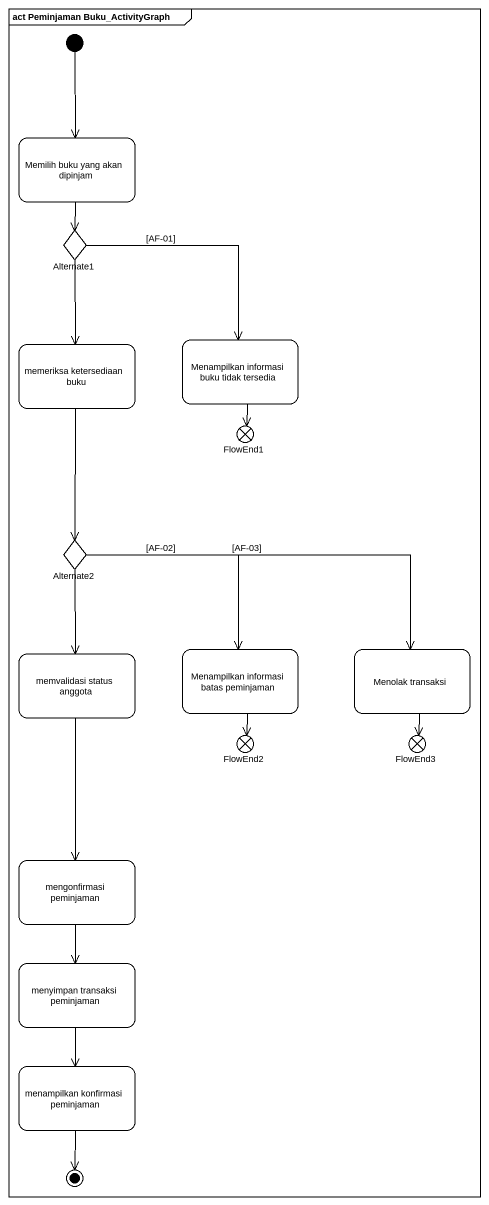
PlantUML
@startuml
mainframe act Peminjaman Buku_ActivityGraph
hide empty description
state "Memilih buku yang akan dipinjam" as Memilih_buku_yang_akan
state Alternate1 <<choice>>
state "memeriksa ketersediaan buku" as memeriksa_ketersediaan_buku
state "Menampilkan informasi buku tidak tersedia" as Menampilkan_informasi_buku
state FlowEnd1 <<end>>
state Alternate2 <<choice>>
state "memvalidasi status anggota" as memvalidasi_status_anggota
state "Menampilkan informasi batas peminjaman" as Menampilkan_informasi_batas
state "Menolak transaksi" as Menolak_transaksi
state FlowEnd2 <<end>>
state FlowEnd3 <<end>>
state "mengonfirmasi peminjaman" as mengonfirmasi_peminjaman
state "menyimpan transaksi peminjaman" as menyimpan_transaksi
state "menampilkan konfirmasi peminjaman" as menampilkan_konfirmasi
[*] --> Memilih_buku_yang_akan
Memilih_buku_yang_akan --> Alternate1
Alternate1 --> memeriksa_ketersediaan_buku
Alternate1 --> Menampilkan_informasi_buku : [AF-01]
memeriksa_ketersediaan_buku --> Alternate2
Menampilkan_informasi_buku --> FlowEnd1
Alternate2 --> memvalidasi_status_anggota
Alternate2 --> Menampilkan_informasi_batas : [AF-02]
Alternate2 -right-> Menolak_transaksi : [AF-03]
memvalidasi_status_anggota --> mengonfirmasi_peminjaman
Menampilkan_informasi_batas --> FlowEnd2
Menolak_transaksi --> FlowEnd3
mengonfirmasi_peminjaman --> menyimpan_transaksi
menyimpan_transaksi --> menampilkan_konfirmasi
menampilkan_konfirmasi --> [*]
@enduml
